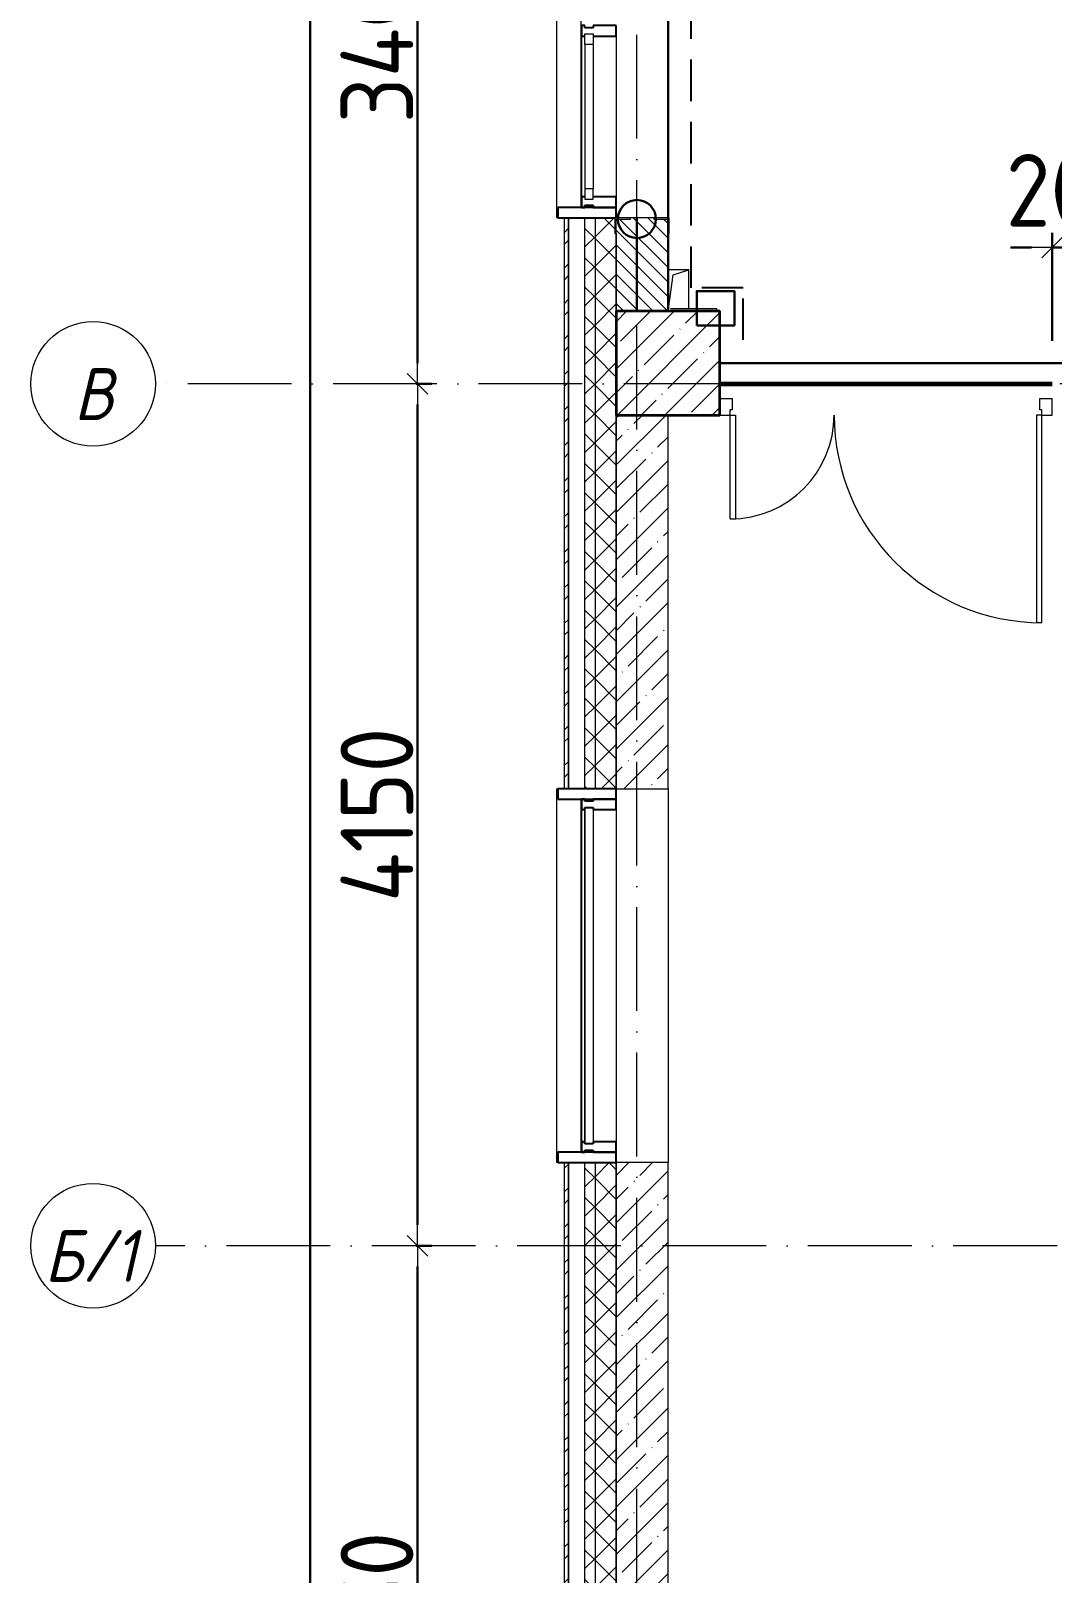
# Model space of a CAD drawing. Header units: millimetres. Extents: x -213536 to 1564669, y -45299 to 942238.
# Drawn here: x 427773 to 432692, y 427309 to 434735 of the extents above; entities that cross this region are included whole.
import ezdxf

# ---------------------------------------------------------------- set-up
doc = ezdxf.new("R2010")
doc.units = ezdxf.units.MM
for name, pattern in [('50_200_ШТРИХ_1Т_ш5_п1_п1_', [700, 500, -100, 0, -100]), ('Штрих короткий', [300, 150, -150]), ('Штриховая _2 мм - 1 мм_', [300, 200, -100])]:
    doc.linetypes.add(name, pattern=pattern)
for name, color, linetype, lineweight in [('0-1', 7, 'Continuous', 5), ('0-2', 7, 'Continuous', 9), ('2.1) ПГП окна 2.8 м', 5, 'Continuous', 30), ('3) ЖБ 4м', 3, 'Continuous', 30), ('3.1) ЖБ окна 1.2 м', 102, 'Continuous', 30), ('3.2) ЖБ двери 2.4 м -', 54, 'Continuous', 60), ('4) Метл уголки', 6, 'Continuous', 30), ('5) Швы', 2, 'Continuous', 30), ('Импосты витража', 7, 'Continuous', 9), ('Импосты витража-1', 7, 'Continuous', 25), ('Каркас_Импост', 7, 'Continuous', 13), ('Несущие колонны', 7, 'Continuous', 9), ('Несущие колонны-1', 7, 'Continuous', 35), ('Обобщенные модели', 7, 'Continuous', 9), ('Общие ребра', 7, 'Continuous', 9), ('Окна', 7, 'Continuous', 9), ('Оси', 7, 'Continuous', 9), ('Оси-1', 7, 'Continuous', 20), ('Оси-2', 7, '50_200_ШТРИХ_1Т_ш5_п1_п1_', 9), ('Остекление-1', 7, 'Continuous', 9), ('Открывание-1', 7, 'Continuous', 9), ('Панель', 7, 'Continuous', 13), ('Перемычка-1', 7, 'Штрих короткий', 9), ('Размеры', 7, 'Continuous', 15), ('Стены', 7, 'Continuous', 9), ('Стены-1', 7, 'Continuous', 13), ('Штриховка разреза-1', 7, 'Continuous', 9)]:
    doc.layers.add(name, color=color, linetype=linetype, lineweight=lineweight)
doc.layers.add('Каркас_Импост-2', color=7, linetype='Continuous', lineweight=9, true_color=0xaaaaaa)
doc.layers.add('СТ-1_1', color=7, linetype='Штриховая _2 мм - 1 мм_', lineweight=90, true_color=0x888888)
doc.layers.get('0-2').off()
doc.styles.add('ISOCPEUR_I_1', font='isocpeui.ttf', dxfattribs={"width": 0.85, "height": 2.5})
doc.styles.add('СПДС', font='isocpeur.ttf', dxfattribs={"width": 0.9})
doc.dimstyles.new('Размера А3', dxfattribs={"dimtxt": 200, "dimasz": 100, "dimexe": 70, "dimexo": 100, "dimgap": 20, "dimtad": 1, "dimdec": 0, "dimrnd": 10, "dimzin": 0, "dimdsep": 46, "dimtxsty": 'СПДС', "dimblk": 'ARROWHEAD_6', "dimcen": 1, "dimclrd": 256, "dimclre": 256, "dimclrt": 256, "dimazin": 0, "dimtfac": 1, "dimtdec": 0, "dimtmove": 2, "dimatfit": 3, "dimfxl": 1, "dimtolj": 1, "dimtzin": 0, "dimarcsym": 0})
pattern_1 = [(45, (0, 0), (-70.7107, 70.7107), []), (135, (0, 0), (-70.7107, -70.7107), [])]

# ---------------------------------------------------------------- blocks, each defined once
blk = doc.blocks.new('Ось сетки - Круг_Ø6_00__ISO-2_5_0_9K_-16731441-АИ2_03_План отделки стен 3-го этажа _Часть 2_')
at = {"layer": 'Оси-1'}
blk.add_circle((0, 0), 3, dxfattribs=at)
blk = doc.blocks.new('ARROWHEAD_6')
at = {"color": 0, "linetype": 'Continuous'}
for p, q in [((0, 0), (-1, 0)), ((-0.5, -0.5), (0.5, 0.5))]:
    blk.add_line(p, q, dxfattribs=at)
blk = doc.blocks.new('*D4689')
at = {"layer": 'Defpoints', "color": 0, "transparency": 16777216}
for p in [(429529.1, 428885.4), (429635.2, 428885.4), (429529.1, 425235.4)]:
    blk.add_point(p, dxfattribs=at)
at = {"layer": 'Размеры', "lineweight": -2, "transparency": 16777216}
for p, q in [((429629.1, 428885.4), (429705.2, 428885.4)), ((429635.2, 425335.4), (429635.2, 428785.4)), ((429629.1, 425235.4), (429705.2, 425235.4))]:
    blk.add_line(p, q, dxfattribs=at)
at = {"layer": 'Размеры', "lineweight": -2, "transparency": 16777216, "xscale": 100, "yscale": 100, "zscale": 100}
for p, rotation in [((429635.2, 428885.4), 90), ((429635.2, 425235.4), 270)]:
    blk.add_blockref('ARROWHEAD_6', p, dxfattribs=dict(at, rotation=rotation))
at = {"layer": 'Размеры', "transparency": 16777216, "insert": (429440.2, 427060.4), "char_height": 350, "width": 2.488, "attachment_point": 5, "rotation": 90, "style": 'СПДС'}
blk.add_mtext('\\A1;3650', dxfattribs=at)
blk = doc.blocks.new('*D4690')
at = {"layer": 'Defpoints', "color": 0, "transparency": 16777216}
for p in [(429529.1, 433035.4), (429635.2, 433035.4), (429529.1, 428885.4)]:
    blk.add_point(p, dxfattribs=at)
at = {"layer": 'Размеры', "lineweight": -2, "transparency": 16777216}
for p, q in [((429629.1, 433035.4), (429705.2, 433035.4)), ((429635.2, 428985.4), (429635.2, 432935.4)), ((429629.1, 428885.4), (429705.2, 428885.4))]:
    blk.add_line(p, q, dxfattribs=at)
at = {"layer": 'Размеры', "lineweight": -2, "transparency": 16777216, "xscale": 100, "yscale": 100, "zscale": 100}
for p, rotation in [((429635.2, 433035.4), 90), ((429635.2, 428885.4), 270)]:
    blk.add_blockref('ARROWHEAD_6', p, dxfattribs=dict(at, rotation=rotation))
at = {"layer": 'Размеры', "transparency": 16777216, "insert": (429440.2, 430960.4), "char_height": 350, "width": 2.375, "attachment_point": 5, "rotation": 90, "style": 'СПДС'}
blk.add_mtext('\\A1;4150', dxfattribs=at)
blk = doc.blocks.new('*D4691')
at = {"layer": 'Defpoints', "color": 0, "transparency": 16777216}
for p in [(429529.1, 436435.4), (429635.2, 436435.4), (429529.1, 433035.4)]:
    blk.add_point(p, dxfattribs=at)
at = {"layer": 'Размеры', "lineweight": -2, "transparency": 16777216}
for p, q in [((429629.1, 436435.4), (429705.2, 436435.4)), ((429635.2, 433135.4), (429635.2, 436335.4)), ((429629.1, 433035.4), (429705.2, 433035.4))]:
    blk.add_line(p, q, dxfattribs=at)
at = {"layer": 'Размеры', "lineweight": -2, "transparency": 16777216, "xscale": 100, "yscale": 100, "zscale": 100}
for p, rotation in [((429635.2, 436435.4), 90), ((429635.2, 433035.4), 270)]:
    blk.add_blockref('ARROWHEAD_6', p, dxfattribs=dict(at, rotation=rotation))
at = {"layer": 'Размеры', "transparency": 16777216, "insert": (429440.2, 434735.4), "char_height": 350, "width": 2.564, "attachment_point": 5, "rotation": 90, "style": 'СПДС'}
blk.add_mtext('\\A1;3400', dxfattribs=at)
blk = doc.blocks.new('*D4702')
at = {"layer": 'Defpoints', "color": 0, "transparency": 16777216}
for p in [(429013.2, 474685.4), (429119.2, 474685.4), (429013.2, 425235.4)]:
    blk.add_point(p, dxfattribs=at)
at = {"layer": 'Размеры', "lineweight": -2, "transparency": 16777216}
for p, q in [((429113.2, 474685.4), (429189.2, 474685.4)), ((429119.2, 425335.4), (429119.2, 474585.4)), ((429113.2, 425235.4), (429189.2, 425235.4))]:
    blk.add_line(p, q, dxfattribs=at)
at = {"layer": 'Размеры', "lineweight": -2, "transparency": 16777216, "xscale": 100, "yscale": 100, "zscale": 100}
for p, rotation in [((429119.2, 474685.4), 90), ((429119.2, 425235.4), 270)]:
    blk.add_blockref('ARROWHEAD_6', p, dxfattribs=dict(at, rotation=rotation))
at = {"layer": 'Размеры', "transparency": 16777216, "insert": (428924.2, 449960.4), "char_height": 350, "width": 3.261, "attachment_point": 5, "rotation": 90, "style": 'СПДС'}
blk.add_mtext('\\A1;49450', dxfattribs=at)
blk = doc.blocks.new('*D4794')
at = {"layer": 'Defpoints', "color": 0, "transparency": 16777216}
for p in [(432892.1, 433692.4), (432692.1, 433143.4), (432892.1, 433147.4)]:
    blk.add_point(p, dxfattribs=at)
at = {"layer": 'Размеры', "lineweight": -2, "transparency": 16777216}
for p, q in [((432692.1, 433243.4), (432692.1, 433762.4)), ((432892.1, 433247.4), (432892.1, 433762.4)), ((432592.1, 433692.4), (432492.1, 433692.4)), ((432692.1, 433692.4), (432892.1, 433692.4)), ((432992.1, 433692.4), (433092.1, 433692.4))]:
    blk.add_line(p, q, dxfattribs=at)
at = {"layer": 'Размеры', "lineweight": -2, "transparency": 16777216, "xscale": 100, "yscale": 100, "zscale": 100}
blk.add_blockref('ARROWHEAD_6', (432692.1, 433692.4), dxfattribs=at)
at = {"layer": 'Размеры', "lineweight": -2, "transparency": 16777216, "xscale": 100, "yscale": 100, "zscale": 100, "rotation": 180}
blk.add_blockref('ARROWHEAD_6', (432892.1, 433692.4), dxfattribs=at)
at = {"layer": 'Размеры', "transparency": 16777216, "insert": (432792.1, 433967.4), "char_height": 350, "width": 1.866, "attachment_point": 5, "style": 'СПДС'}
blk.add_mtext('\\A1;200', dxfattribs=at)
blk = doc.blocks.new('Проем_Дверь_Прямоугольный - 1800х2700h_оконные проемы-25805030-АИ2_03_План отделки стен 3-го этажа _Часть 2_')
at = {"layer": 'Перемычка-1'}
for p, q in [((900, 125), (-900, 125)), ((900, -125), (-900, -125))]:
    blk.add_line(p, q, dxfattribs=at)
blk = doc.blocks.new('BSC_Колонна _Прямоугольная - 500х500-V159-АИ2_03_План отделки стен 3-го этажа _Часть 2_')
at = {"layer": 'Несущие колонны'}
h = blk.add_hatch(dxfattribs=at)
h.set_pattern_fill('FP_148', color=256, style=0, pattern_type=2)
h.set_pattern_definition([(45, (-150, -7900), (-114.0493, 114.0493), []), (45, (-35.95, -7900), (-114.0493, 114.0493), [201.612, -40.322, 3.353, -36.97])])
h.paths.add_polyline_path([(-250, -250), (250, -250), (250, 250), (-250, 250), (-250, -27.1)], flags=0)
at = {"layer": 'Несущие колонны-1'}
for p, q in [((250, 250), (-250, 250)), ((-250, 250), (-250, -250)), ((250, -250), (250, 250)), ((-250, -250), (250, -250))]:
    blk.add_line(p, q, dxfattribs=at)
blk = doc.blocks.new('Дверь_СКБ_2Ст_Внутренняя_ШЕР - СОШ_Д-31__Дв_1600x2100h_ЛК_Лифтовой холл _зона безопасности МГН__EIS60-26412756-АИ2_03_План отделки стен 3-го этажа _Часть 2_')
at = {"layer": 'Каркас_Импост'}
for p, q in [((-737.5, 125), (-787.5, 125)), ((-787.5, 125), (-787.5, 45)), ((-737.5, 125), (-737.5, 100)), ((-737.5, 100), (-727.5, 100)), ((-727.5, 100), (-727.5, 45)), ((752.5, 100), (762.5, 100)), ((752.5, 100), (752.5, 45)), ((812.5, 125), (762.5, 125)), ((762.5, 125), (762.5, 100)), ((812.5, 125), (812.5, 45)), ((-727.5, 45), (-787.5, 45)), ((812.5, 45), (752.5, 45))]:
    blk.add_line(p, q, dxfattribs=at)
at = {"layer": 'Открывание-1'}
for centre, radius, start, end in [((-737.5, 125), 1000, 0, 90), ((762.5, 125), 500, 90, 180)]:
    blk.add_arc(centre, radius, start, end, dxfattribs=at)
at = {"layer": 'Панель'}
for p, q in [((-737.5, 1125), (-712.5, 1125)), ((-737.5, 1125), (-737.5, 125)), ((-712.5, 125), (-712.5, 1125)), ((762.5, 625), (737.5, 625)), ((737.5, 125), (737.5, 625)), ((762.5, 625), (762.5, 125)), ((-737.5, 125), (-712.5, 125)), ((762.5, 125), (737.5, 125))]:
    blk.add_line(p, q, dxfattribs=at)
blk = doc.blocks.new('Проем_Дверь_Прямоугольный - 1800х2700h_оконные проемы-25729828-АИ2_03_План отделки стен 3-го этажа _Часть 2_')
at = {"layer": 'Перемычка-1'}
for p, q in [((900, 125), (-900, 125)), ((900, -125), (-900, -125))]:
    blk.add_line(p, q, dxfattribs=at)
blk = doc.blocks.new('PNS_Панель прямоугольная1 - Нр_Стекло - 40мм-25293744-АИ2_03_План отделки стен 3-го этажа _Часть 2_')
at = {"layer": 'Остекление-1'}
for p, q in [((-800, 40), (800, 40)), ((-810, 0), (810, 0)), ((800, 0), (-800, 0))]:
    blk.add_line(p, q, dxfattribs=at)
blk = doc.blocks.new('Прямоугольный импост - Импост структурный с накладкой - 150мм-25651488-АИ2_03_План отделки стен 3-го этажа _Часть 2_')
at = {"layer": 'Импосты витража'}
for p, q in [((41650, -100), (43250, -100)), ((41650, -267), (43250, -267))]:
    blk.add_line(p, q, dxfattribs=at)
blk = doc.blocks.new('Прямоугольный импост - Импост структурный с накладкой - 150мм-25651501-АИ2_03_План отделки стен 3-го этажа _Часть 2_')
at = {"layer": 'Импосты витража-1'}
for p, q in [((-25, 0), (-25, 17)), ((-25, 17), (25, 17)), ((-15, 0), (-25, 0)), ((-15, -40), (-15, 0)), ((25, 0), (15, 0)), ((15, 0), (15, -40)), ((25, 17), (25, 0)), ((-25, -150), (-25, -40)), ((-25, -40), (-15, -40)), ((15, -40), (25, -40)), ((25, -40), (25, -150)), ((25, -150), (-25, -150))]:
    blk.add_line(p, q, dxfattribs=at)
blk = doc.blocks.new('Прямоугольный импост - Откос НВФ_50х280 мм-V175-АИ2_03_План отделки стен 3-го этажа _Часть 2_')
at = {"layer": 'Импосты витража-1'}
for p, q in [((-50, 130), (0, 130)), ((-50, -150), (-50, 130)), ((0, 130), (0, -150)), ((0, -150), (-50, -150))]:
    blk.add_line(p, q, dxfattribs=at)
blk = doc.blocks.new('Прямоугольный импост - Откос НВФ_50х280 мм-V168-АИ2_03_План отделки стен 3-го этажа _Часть 2_')
at = {"layer": 'Импосты витража-1'}
for p, q in [((0, 130), (-50, 130)), ((-50, 130), (-50, -150)), ((0, -150), (0, 130)), ((-50, -150), (0, -150))]:
    blk.add_line(p, q, dxfattribs=at)
blk = doc.blocks.new('PNS_Панель прямоугольная2 - Нр_Стекло - 40мм-26243474-АИ2_03_План отделки стен 3-го этажа _Часть 2_')
at = {"layer": 'Каркас_Импост'}
for p, q in [((-397.5, 0), (-397.5, 40)), ((-397.5, 40), (-347.5, 40)), ((-347.5, 40), (-347.5, 0)), ((397.5, 40), (347.5, 40)), ((347.5, 40), (347.5, 0)), ((397.5, 0), (397.5, 40)), ((-347.5, 0), (-397.5, 0)), ((347.5, 0), (397.5, 0))]:
    blk.add_line(p, q, dxfattribs=at)
at = {"layer": 'Каркас_Импост-2'}
for p, q in [((-347.5, 40), (347.5, 40)), ((-347.5, 0), (347.5, 0))]:
    blk.add_line(p, q, dxfattribs=at)
blk = doc.blocks.new('Прямоугольный импост - Импост структурный с накладкой - 150мм-25647633-АИ2_03_План отделки стен 3-го этажа _Часть 2_')
at = {"layer": 'Импосты витража-1'}
for p, q in [((-25, 0), (-25, 17)), ((-25, 17), (25, 17)), ((-15, 0), (-25, 0)), ((-15, -40), (-15, 0)), ((25, 17), (25, 0)), ((-25, -150), (-25, -40)), ((-25, -40), (-15, -40)), ((25, -40), (25, -150)), ((25, -150), (-25, -150))]:
    blk.add_line(p, q, dxfattribs=at)
blk = doc.blocks.new('Прямоугольный импост - Импост структурный с накладкой - 150мм-25647642-АИ2_03_План отделки стен 3-го этажа _Часть 2_')
at = {"layer": 'Импосты витража'}
for p, q in [((27275, -100), (28050, -100)), ((27275, -267), (28050, -267))]:
    blk.add_line(p, q, dxfattribs=at)
blk = doc.blocks.new('Прямоугольный импост - Импост структурный с накладкой - 150мм-V161-АИ2_03_План отделки стен 3-го этажа _Часть 2_')
at = {"layer": 'Импосты витража-1'}
for p, q in [((-25, 0), (-25, 17)), ((-25, 17), (25, 17)), ((25, 0), (15, 0)), ((15, 0), (15, -40)), ((25, 17), (25, 0)), ((-25, -150), (-25, -40)), ((15, -40), (25, -40)), ((25, -40), (25, -150)), ((25, -150), (-25, -150))]:
    blk.add_line(p, q, dxfattribs=at)
blk = doc.blocks.new('Прямоугольный импост - Откос НВФ_50х280 мм-V169-АИ2_03_План отделки стен 3-го этажа _Часть 2_')
at = {"layer": 'Импосты витража-1'}
for p, q in [((-50, 130), (0, 130)), ((-50, -150), (-50, 130)), ((0, 130), (0, -144)), ((0, -150), (-50, -150))]:
    blk.add_line(p, q, dxfattribs=at)
blk = doc.blocks.new('Фахверк_СКБ_Уголок - 250_2700-27497298-АИ2_03_План отделки стен 3-го этажа _Часть 2_')
at = {"layer": 'Обобщенные модели'}
for p, q in [((200, 181), (125, 181)), ((125, 181), (125, 106)), ((131, 106), (131, 175)), ((131, 175), (200, 175)), ((200, 175), (200, 181)), ((125, 106), (131, 106)), ((131, -6), (125, -6)), ((125, -6), (125, -81)), ((131, -75), (131, -6)), ((125, -81), (200, -81)), ((200, -75), (131, -75)), ((200, -81), (200, -75))]:
    blk.add_line(p, q, dxfattribs=at)
blk = doc.blocks.new('AR_Отверстие прямоугольное _в плите_ - AR_Отверстие прямоугольное _в плите_-V216-АИ2_03_План отделки стен 3-го этажа _Часть 2_')
at = {"layer": 'Обобщенные модели'}
for p, q in [((50, 100), (-50, 100)), ((-48.3, -88), (-25, 75)), ((-25, 75), (50, 100)), ((50, -88), (50, 100))]:
    blk.add_line(p, q, dxfattribs=at)
blk = doc.blocks.new('Отлив_СКБ - Отлив витража_120_НВФ-V269-АИ2_03_План отделки стен 3-го этажа _Часть 2_')
at = {"layer": 'Окна'}
for p, q in [((0, 113), (0, 120)), ((1800, 120), (0, 120)), ((1800, 120), (1800, 113)), ((50, 2), (1750, 2))]:
    blk.add_line(p, q, dxfattribs=at)
blk = doc.blocks.new('0125-Р-ОО-Ш2-АР-о_23_10_2024_rvt-1-АИ2_03_План отделки стен 3-го этажа _Часть 2_')
at = {"layer": 'Штриховка разреза-1'}
h = blk.add_hatch(dxfattribs=at)
h.set_pattern_fill('FP_80', color=256, style=0, pattern_type=2)
h.set_pattern_definition([(45, (0, 0), (-85.5366, 85.5366), []), (45, (57.02, 0), (-85.5366, 85.5366), [])])
h.paths.add_polyline_path([(-350, -350), (-330, -350), (-330, 4050), (-350, 4050), (-350, 1404.5)], flags=0)
h.paths.add_polyline_path([(-350, 5850), (-330, 5850), (-330.3, 8600), (-350, 8600)], flags=0)
h.paths.add_polyline_path([(-330.3, 10400), (-330, 10400), (-330.3, 11315), (-350, 11315), (-350, 10400)], flags=0)
h = blk.add_hatch(dxfattribs=at)
h.set_pattern_fill('FP_81', color=256, style=0, pattern_type=2)
h.set_pattern_definition(pattern_1)
h.paths.add_polyline_path([(-250, -250), (-200, -250), (-200, 4050), (-250, 4050), (-250, 1404.5)], flags=0)
h.paths.add_polyline_path([(-200, 5850), (-200, 8600), (-250, 8600), (-250, 5850)], flags=0)
h.paths.add_polyline_path([(-250, 10400), (-200, 10400), (-200, 11335), (-250, 11335), (-250, 10645.1)], flags=0)
h = blk.add_hatch(dxfattribs=at)
h.set_pattern_fill('FP_81', color=256, style=0, pattern_type=2)
h.set_pattern_definition(pattern_1)
h.paths.add_polyline_path([(-200, -200), (-100, -200), (-100, 4050), (-200, 4050), (-200, 1404.5)], flags=0)
h.paths.add_polyline_path([(-100, 5850), (-100, 8525), (-106, 8525), (-106, 8600), (-200, 8600), (-200, 5850)], flags=0)
h.paths.add_polyline_path([(-200, 10400), (-106, 10400), (-106, 10475), (-100, 10475), (-100, 11335), (-200, 11335), (-200, 10645.1)], flags=0)
h = blk.add_hatch(dxfattribs=at)
h.set_pattern_fill('FP_1', color=256, style=0, pattern_type=2)
h.set_pattern_definition([(135, (0, 0), (-35.35534, -35.35534), [])])
h.paths.add_polyline_path([(150, 8150), (150, 8594), (81, 8594), (81, 8600), (-31, 8600), (-31, 8594), (-100, 8594), (-100, 8150)], flags=0)
h.paths.add_polyline_path([(81, 10400), (81, 10406), (150, 10406), (150, 10800), (-100, 10800), (-100, 10406), (-31, 10406), (-31, 10400)], flags=0)
h = blk.add_hatch(dxfattribs=at)
h.set_pattern_fill('FP_2', color=256, style=0, pattern_type=2)
h.set_pattern_definition([(45, (0, 0), (-114.0493, 114.0493), []), (45, (114.05, 0), (-114.0493, 114.0493), [201.612, -40.322, 3.353, -36.97])])
h.paths.add_polyline_path([(150, -100), (150, 4050), (-100, 4050), (-100, -100)], flags=0)
h.paths.add_polyline_path([(150, 5850), (150, 7650), (-100, 7650), (-100, 5850)], flags=0)
at = {"layer": 'Общие ребра'}
for p, q in [((-330, 5850), (-330, 8600)), ((-330, 8600), (-330, 5850)), ((-250, 5850), (-250, 8600)), ((-200, 5850), (-200, 8600)), ((-100, 8525), (-100, 8150)), ((-100, 8150), (-100, 8525)), ((-100, 7650), (-100, 5850)), ((-100, 5850), (-100, 7650)), ((-330, -330), (-330, 4050)), ((-330, 4050), (-330, -330)), ((-250, -250), (-250, 4050)), ((-200, -200), (-200, 4050)), ((-100, 4050), (-100, -100)), ((-100, -100), (-100, 4050))]:
    blk.add_line(p, q, dxfattribs=at)
at = {"layer": 'Стены'}
for p, q in [((150, 10400), (150, 8600)), ((150, 5850), (150, 4050))]:
    blk.add_line(p, q, dxfattribs=at)
at = {"layer": 'Стены-1'}
for p, q in [((-350, 8600), (-350, 5850)), ((-330, 8600), (-350, 8600)), ((-106, 8600), (-330, 8600)), ((81, 8600), (-31, 8600)), ((150, 8150), (150, 8525)), ((150, 5850), (150, 7650)), ((-350, 5850), (-330, 5850)), ((-330, 5850), (-100, 5850)), ((-100, 5850), (150, 5850)), ((-350, 4050), (-350, -350)), ((-330, 4050), (-350, 4050)), ((-100, 4050), (-330, 4050)), ((150, 4050), (-100, 4050)), ((150, 150), (150, 4050))]:
    blk.add_line(p, q, dxfattribs=at)
at = {"layer": '0-2'}
for name, p, rotation in [('Отлив_СКБ - Отлив витража_120_НВФ-V269-АИ2_03_План отделки стен 3-го этажа _Часть 2_', (-267, 8600), 90), ('Проем_Дверь_Прямоугольный - 1800х2700h_оконные проемы-25805030-АИ2_03_План отделки стен 3-го этажа _Часть 2_', (25, 9500), 89.99999999999991), ('Прямоугольный импост - Импост структурный с накладкой - 150мм-25647642-АИ2_03_План отделки стен 3-го этажа _Часть 2_', (0, 36750), 270.0000000000001), ('PNS_Панель прямоугольная2 - Нр_Стекло - 40мм-26243474-АИ2_03_План отделки стен 3-го этажа _Часть 2_', (-250, 9087.5), 269.9999999999977), ('Фахверк_СКБ_Уголок - 250_2700-27497298-АИ2_03_План отделки стен 3-го этажа _Часть 2_', (-25, 8725), 269.9999999999999), ('Дверь_СКБ_2Ст_Внутренняя_ШЕР - СОШ_Д-31__Дв_1600x2100h_ЛК_Лифтовой холл _зона безопасности МГН__EIS60-26412756-АИ2_03_План отделки стен 3-го этажа _Часть 2_', (1212.5, 7775), 180), ('Отлив_СКБ - Отлив витража_120_НВФ-V269-АИ2_03_План отделки стен 3-го этажа _Часть 2_', (-267, 4050), 90), ('Прямоугольный импост - Откос НВФ_50х280 мм-V168-АИ2_03_План отделки стен 3-го этажа _Часть 2_', (-250, 5850), 89.99999999999847), ('Проем_Дверь_Прямоугольный - 1800х2700h_оконные проемы-25729828-АИ2_03_План отделки стен 3-го этажа _Часть 2_', (25, 4950), 89.99999999999991), ('Прямоугольный импост - Импост структурный с накладкой - 150мм-25651488-АИ2_03_План отделки стен 3-го этажа _Часть 2_', (0, 47400), 269.9999999999994), ('PNS_Панель прямоугольная1 - Нр_Стекло - 40мм-25293744-АИ2_03_План отделки стен 3-го этажа _Часть 2_', (-250, 4950), 269.9999999999985)]:
    blk.add_blockref(name, p, dxfattribs=dict(at, rotation=rotation))
at = {"layer": '0-2', "extrusion": (0, 0, -1)}
for name, p, rotation in [('Прямоугольный импост - Импост структурный с накладкой - 150мм-25647633-АИ2_03_План отделки стен 3-го этажа _Часть 2_', (250, 9500), 270.0000000000023), ('Прямоугольный импост - Импост структурный с накладкой - 150мм-V161-АИ2_03_План отделки стен 3-го этажа _Часть 2_', (250, 8675), 270.0000000000023), ('Прямоугольный импост - Откос НВФ_50х280 мм-V169-АИ2_03_План отделки стен 3-го этажа _Часть 2_', (250, 8600), 270.0000000000023), ('Прямоугольный импост - Импост структурный с накладкой - 150мм-25651501-АИ2_03_План отделки стен 3-го этажа _Часть 2_', (250, 5775), 270.0000000000015), ('Прямоугольный импост - Откос НВФ_50х280 мм-V175-АИ2_03_План отделки стен 3-го этажа _Часть 2_', (250, 4050), 270.0000000000015), ('Прямоугольный импост - Импост структурный с накладкой - 150мм-25651501-АИ2_03_План отделки стен 3-го этажа _Часть 2_', (250, 4125), 270.0000000000015)]:
    blk.add_blockref(name, p, dxfattribs=dict(at, rotation=rotation))
at = {"layer": '0-2'}
for name, p in [('AR_Отверстие прямоугольное _в плите_ - AR_Отверстие прямоугольное _в плите_-V216-АИ2_03_План отделки стен 3-го этажа _Часть 2_', (200, 8250)), ('BSC_Колонна _Прямоугольная - 500х500-V159-АИ2_03_План отделки стен 3-го этажа _Часть 2_', (150, 7900))]:
    blk.add_blockref(name, p, dxfattribs=at)
blk = doc.blocks.new('3этНиз')
at = {"layer": 'СТ-1_1', "lineweight": 25}
for p, q in [((430954.1, 433497.4), (430954.1, 435923.4)), ((431204.1, 433497.4), (430954.1, 433497.4)), ((431204.1, 433247.4), (431204.1, 433497.4))]:
    blk.add_line(p, q, dxfattribs=at)
at = {"layer": 'Стены-1'}
for p, q in [((430842.1, 433397.4), (430842.1, 433385.4)), ((431077.1, 433397.4), (430854.1, 433397.4)), ((431077.1, 433385.4), (431077.1, 433397.4))]:
    blk.add_line(p, q, dxfattribs=at)
at = {"layer": '0-1'}
blk.add_blockref('0125-Р-ОО-Ш2-АР-о_23_10_2024_rvt-1-АИ2_03_План отделки стен 3-го этажа _Часть 2_', (430692.1, 425235.4), dxfattribs=at)
blk = doc.blocks.new('Ось 3 этаж')
at = {"layer": 'Оси-2'}
for p, q in [((430692.1, 423014.8), (430692.1, 477896.8)), ((522142.1, 433035.4), (428373.3, 433035.4)), ((535630.4, 428885.4), (428373.3, 428885.4))]:
    blk.add_line(p, q, dxfattribs=at)
at = {"layer": 'Оси-1', "xscale": 99.99999999999993, "yscale": 99.99999999999993, "zscale": 99.99999999999993, "rotation": 89.99999999999982}
for p in [(428073.3, 433035.4), (428073.3, 428885.4)]:
    blk.add_blockref('Ось сетки - Круг_Ø6_00__ISO-2_5_0_9K_-16731441-АИ2_03_План отделки стен 3-го этажа _Часть 2_', p, dxfattribs=at)
at = {"layer": 'Оси', "char_height": 250, "attachment_point": 1, "style": 'ISOCPEUR_I_1'}
for s, insert, width in [('\\fISOCPEUR|b0|i1|c204|p34|;\\W.9;В', (427980.5, 433111.5), 223.671), ('\\fISOCPEUR|b0|i1|c204|p34|;\\W.9;Б', (427837.8, 428961.5), 223.671), ('/1', (428022.4, 428961.5), 346.329)]:
    blk.add_mtext(s, dxfattribs=dict(at, insert=insert, width=width))
at = {"layer": 'Размеры'}
for base, p1, p2, picture, middle in [((429119.2, 474685.4), (429013.2, 425235.4), (429013.2, 474685.4), '*D4702', (428924.2, 449960.4)), ((429635.2, 436435.4), (429529.1, 433035.4), (429529.1, 436435.4), '*D4691', (429440.2, 434735.4)), ((429635.2, 433035.4), (429529.1, 428885.4), (429529.1, 433035.4), '*D4690', (429440.2, 430960.4)), ((429635.2, 428885.4), (429529.1, 425235.4), (429529.1, 428885.4), '*D4689', (429440.2, 427060.4))]:
    dim = blk.add_linear_dim(base=base, p1=p1, p2=p2, angle=90, dimstyle='Размера А3', override={"dimtxt": 350}, dxfattribs=at)
    dim.commit()
    dim.dimension.update_dxf_attribs({"geometry": picture, "text_midpoint": middle})
dim = blk.add_linear_dim(base=(432892.1, 433692.4), p1=(432692.1, 433143.4), p2=(432892.1, 433147.4), dimstyle='Размера А3', override={"dimtxt": 350}, dxfattribs=at)
dim.commit()
dim.dimension.update_dxf_attribs({"geometry": '*D4794', "text_midpoint": (432792.1, 433967.4)})

msp = doc.modelspace()

# ---------------------------------------------------------------- linework, layer by layer
at = {"layer": '2.1) ПГП окна 2.8 м'}
msp.add_lwpolyline([(430692.1, 433835.4), (430692.1, 433385.4)], dxfattribs=at)
at = {"layer": '3) ЖБ 4м'}
msp.add_lwpolyline([(433142.1, 433135.4), (431092.1, 433135.4), (431092.1, 433385.4), (430842.1, 433385.4)], dxfattribs=at)
at = {"layer": '3.1) ЖБ окна 1.2 м'}
msp.add_lwpolyline([(430842.1, 436035.4), (430842.1, 433397.4)], dxfattribs=at)
at = {"layer": '3.2) ЖБ двери 2.4 м -'}
msp.add_lwpolyline([(431092.1, 433035.4), (432692.1, 433035.4)], dxfattribs=at)
at = {"layer": '4) Метл уголки'}
msp.add_lwpolyline([(430980.7, 433317.4), (431161.9, 433317.4), (431161.9, 433482.1), (430980.7, 433482.1)], close=True, dxfattribs=at)
at = {"layer": '5) Швы'}
msp.add_circle((430692.1, 433829.4), 91.6, dxfattribs=at)

# ---------------------------------------------------------------- block references
at = {"color": 5, "lineweight": 30}
msp.add_blockref('Ось 3 этаж', (0, 0), dxfattribs=at)
at = {"layer": '3) ЖБ 4м'}
msp.add_blockref('3этНиз', (0, 0), dxfattribs=at)

doc.saveas('drawing.dxf')
